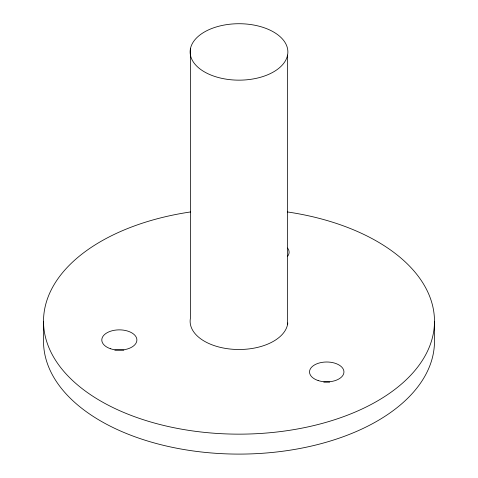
<?xml version="1.0" encoding="UTF-8"?>
<svg xmlns="http://www.w3.org/2000/svg" width="478" height="478" viewBox="0 0 478 478"><rect width="100%" height="100%" fill="white"/><g stroke="black" fill="none" stroke-linecap="round" stroke-linejoin="round"><path stroke-width="0.72" d="M434.484 321.288L434.484 341.238A195.484 112.862 0 0 1 239 454.1A195.484 112.862 0 0 1 43.516 341.238L43.516 321.288M287.565 55.09A48.87 28.214 0 0 1 209.991 74.646A48.87 28.214 0 0 1 219.438 26.081A48.87 28.214 0 0 1 287.565 55.09L287.565 324.437M190.435 48.792L190.435 318.139A48.87 28.214 0 0 0 234.812 349.4A48.87 28.214 0 0 0 287.786 322.973M323.743 382.107A17.208 9.936 0 0 1 329.724 382.107M114.804 350.159A17.543 10.128 0 0 1 123.886 350.159M287.433 211.945A195.484 112.862 0 0 1 399.56 385.668A195.484 112.862 0 0 1 78.44 385.668A195.484 112.862 0 0 1 190.567 211.945M287.577 248.046A17.716 10.229 0 0 1 287.577 256.363M318.127 380.542A17.208 9.936 0 0 0 343.945 371.938A17.208 9.936 0 0 0 318.127 363.334A17.208 9.936 0 0 0 318.127 380.542M110.573 348.761A17.543 10.128 0 0 0 136.893 339.989A17.543 10.128 0 0 0 110.573 331.218A17.543 10.128 0 0 0 110.573 348.761"/></g></svg>
